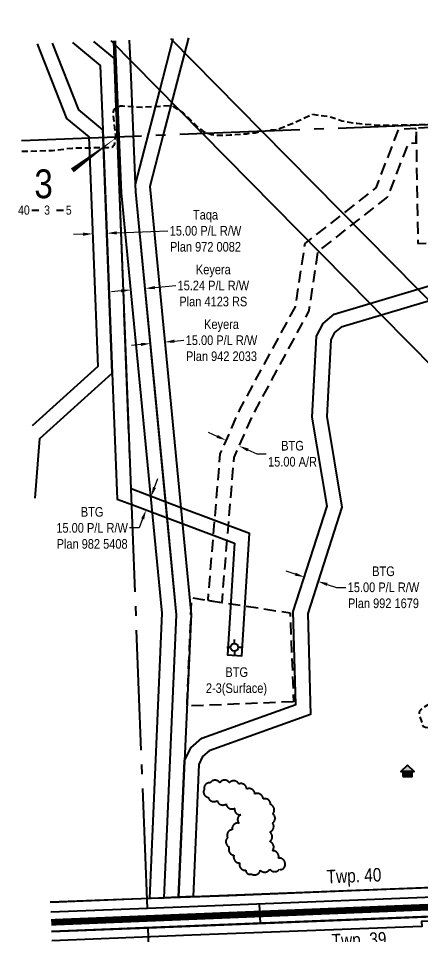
# Model space of a CAD drawing. Extents: x 675519 to 688669, y 5804595 to 5836613.
# Drawn here: x 680153 to 680572, y 5809564 to 5810519 of the extents above; entities that cross this region are included whole.
import ezdxf
from ezdxf.enums import TextEntityAlignment as Align

# ---------------------------------------------------------------- set-up
doc = ezdxf.new("R2010")
doc.units = 0
doc.header["$LTSCALE"] = 5
doc.header["$PDMODE"] = 3
doc.header["$PDSIZE"] = 10
for name, pattern in [('0', [1, 1, 0]), ('foc-ACCESSROAD', [3.75, 2.5, -1.25]), ('foc-QUARTERLINE', [33, 25, -3, 2, -3]), ('UG_PIPE', [1.875, 1.25, -0.625])]:
    doc.linetypes.add(name, pattern=pattern)
doc.layers.get('Defpoints').update_dxf_attribs({"color": 9})
for name, color, linetype in [('10', 1, 'Continuous'), ('9', 3, 'Continuous'), ('AS-PIPE-UG', 44, 'UG_PIPE'), ('AS-POWER', 104, 'foc-POWER'), ('AS-RESIDENCE', 14, 'Continuous'), ('AS-ROADS', 254, 'Continuous'), ('AS-TELUS', 224, 'foc-TEL'), ('D-TXT', 6, 'Continuous'), ('F-AR', 190, 'foc-ACCESSROAD'), ('F-RW', 190, 'Continuous'), ('F-WS', 190, 'foc-ACCESSROAD'), ('F-WS-S', 8, 'Continuous'), ('L-QSEC', 8, 'foc-QUARTERLINE'), ('L-SEC', 7, 'Continuous'), ('L-SECLBL', 7, 'Continuous'), ('L-TITLEDB', 4, 'Continuous'), ('T-BUSH', 110, '0')]:
    doc.layers.add(name, color=color, linetype=linetype)
for name, color, linetype, lineweight in [('F-AR-T', 190, 'Continuous', 9), ('F-RW-T', 190, 'Continuous', 9), ('F-WS-T', 190, 'Continuous', 9)]:
    doc.layers.add(name, color=color, linetype=linetype, lineweight=lineweight)
doc.styles.add('175L', font='ARIALN.TTF', dxfattribs={"height": 20})
doc.styles.add('80CG', font='ARIALN.TTF', dxfattribs={"height": 10})
doc.styles.add('80L', font='ARIALN.TTF', dxfattribs={"height": 10})
doc.styles.add('foc-LtypeFont', font='ARIALN.TTF', dxfattribs={"height": 7.35})
doc.styles.add('SIMPLEX', font='ARIALN.TTF')
doc.linetypes.add('foc-POWER', pattern='A,6,-1,["P",foc-LtypeFont,S=0.2,R=0,X=-0.625,Y=-0.75],-1.24,4', length=12.24)
doc.linetypes.add('foc-TEL', pattern='A,2,-1,["T",foc-LtypeFont,S=0.2,R=0,X=-0.425,Y=-0.75],-1.24,8', length=12.24)
doc.linetypes.add('foc-TEL-NOLINE', pattern='A,0,-2,["T",foc-LtypeFont,S=0.2,R=0,X=-0.425,Y=-0.75],-10.24', length=12.24)
doc.dimstyles.new('Compass 5 000', dxfattribs={"dimscale": 5, "dimtxt": 9, "dimasz": 2, "dimexe": 0.2, "dimexo": 0.0625, "dimgap": 0.5, "dimtad": 0, "dimtih": 1, "dimtoh": 1, "dimzin": 0, "dimdsep": 46, "dimtxsty": '80CG', "dimcen": 0.1, "dimse1": 1, "dimse2": 1, "dimclrd": 256, "dimclrt": 256, "dimaunit": 1, "dimadec": 4, "dimazin": 0, "dimtfac": 0.06, "dimtofl": 0, "dimtmove": 0, "dimatfit": 1, "dimfxl": 0.2, "dimtolj": 1, "dimtzin": 0, "dimlwd": -1, "dimarcsym": 0})

# ---------------------------------------------------------------- blocks, each defined once
blk = doc.blocks.new('L-SECLBL')
at = {"layer": '9', "color": 7}
for p, q in [((-5.08, -27.83), (-12.29, -27.83)), ((20.7, -27.83), (13.5, -27.83))]:
    blk.add_line(p, q, dxfattribs=at)
at = {"layer": '10', "color": 2, "style": 'SIMPLEX'}
blk.add_attdef('SEC', text='', height=30, dxfattribs=at).set_placement((0, 0), align=Align.MIDDLE)
at = {"layer": '10', "color": 5, "style": '80L'}
blk.add_attdef('TWP', text='', height=9.5, dxfattribs=at).set_placement((-14.43, -27.37), align=Align.MIDDLE_RIGHT)
blk.add_attdef('RGE', text='', height=9.5, dxfattribs=at).set_placement((3.62, -27.37), align=Align.MIDDLE_CENTER)
blk.add_attdef('MER', text='', height=9.5, dxfattribs=at).set_placement((23.17, -27.37), align=Align.MIDDLE_LEFT)
blk = doc.blocks.new('*D518')
at = {"layer": 'Defpoints', "color": 0, "transparency": 16777216}
for p in [(680285.44, 5810237.19), (680278.07, 5810154.92), (680293.24, 5810156.38)]:
    blk.add_point(p, dxfattribs=at)
at = {"layer": 'F-RW-T', "transparency": 16777216}
for p, q in [((680260.32, 5810234.77), (680250.37, 5810233.81)), ((680295.4, 5810238.15), (680317.31, 5810240.26))]:
    blk.add_line(p, q, dxfattribs=at)
for points in [[(680260.16, 5810236.43), (680260.48, 5810233.11), (680270.28, 5810235.73)], [(680295.24, 5810239.81), (680295.56, 5810236.49), (680285.44, 5810237.19)]]:
    blk.add_solid(points, dxfattribs=at)
at = {"layer": 'F-RW-T', "transparency": 16777216, "insert": (680356.4, 5810240.26), "char_height": 10, "attachment_point": 5, "style": '80CG'}
blk.add_mtext('\\A1;Keyera\\P15.24 P/L R/W\\PPlan 4123 RS', dxfattribs=at)
blk = doc.blocks.new('*D519')
at = {"layer": 'Defpoints', "color": 0, "transparency": 16777216}
for p in [(680282.79, 5810023.95), (680277.51, 5810009.91), (680286.33, 5810006.59)]:
    blk.add_point(p, dxfattribs=at)
at = {"layer": 'F-RW-T', "transparency": 16777216}
for p, q in [((680295.13, 5810029.99), (680298.65, 5810039.35)), ((680282.81, 5809997.23), (680279.29, 5809987.88)), ((680279.29, 5809987.88), (680269.29, 5809987.88))]:
    blk.add_line(p, q, dxfattribs=at)
for points in [[(680293.57, 5810030.58), (680296.69, 5810029.4), (680291.61, 5810020.63)], [(680281.25, 5809997.82), (680284.37, 5809996.65), (680286.33, 5810006.59)]]:
    blk.add_solid(points, dxfattribs=at)
at = {"layer": 'F-RW-T', "transparency": 16777216, "insert": (680230.2, 5809987.88), "char_height": 10, "attachment_point": 5, "style": '80CG'}
blk.add_mtext('\\A1;BTG\\P15.00 P/L R/W\\PPlan 982 5408', dxfattribs=at)
blk = doc.blocks.new('*D521')
at = {"layer": 'Defpoints', "color": 0, "transparency": 16777216}
for p in [(680305.91, 5810181.38), (680314.6, 5810091.13), (680299.67, 5810089.69)]:
    blk.add_point(p, dxfattribs=at)
at = {"layer": 'F-RW-T', "transparency": 16777216}
for p, q in [((680281.02, 5810178.98), (680271.06, 5810178.02)), ((680315.86, 5810182.34), (680325.82, 5810183.3))]:
    blk.add_line(p, q, dxfattribs=at)
for points in [[(680280.86, 5810180.64), (680281.18, 5810177.32), (680290.97, 5810179.94)], [(680315.7, 5810184), (680316.02, 5810180.68), (680305.91, 5810181.38)]]:
    blk.add_solid(points, dxfattribs=at)
at = {"layer": 'F-RW-T', "transparency": 16777216, "insert": (680364.9, 5810183.3), "char_height": 10, "attachment_point": 5, "style": '80CG'}
blk.add_mtext('\\A1;Keyera\\P15.00 P/L R/W\\PPlan 942 2033', dxfattribs=at)
blk = doc.blocks.new('*D655')
at = {"layer": 'Defpoints', "color": 0, "transparency": 16777216}
for p in [(680245.78, 5810294.74), (680232.52, 5810250.71), (680247.51, 5810251.31)]:
    blk.add_point(p, dxfattribs=at)
at = {"layer": 'F-RW-T', "transparency": 16777216}
for p, q in [((680220.8, 5810293.75), (680210.81, 5810293.35)), ((680255.77, 5810295.14), (680309.16, 5810297.27))]:
    blk.add_line(p, q, dxfattribs=at)
for points in [[(680220.73, 5810295.41), (680220.87, 5810292.08), (680230.79, 5810294.15)], [(680255.7, 5810296.81), (680255.83, 5810293.48), (680245.78, 5810294.74)]]:
    blk.add_solid(points, dxfattribs=at)
at = {"layer": 'F-RW-T', "transparency": 16777216, "insert": (680348.25, 5810297.27), "char_height": 10, "attachment_point": 5, "style": '80CG'}
blk.add_mtext('\\A1;Taqa\\P15.00 P/L R/W\\PPlan 972 0082', dxfattribs=at)
blk = doc.blocks.new('Gabd')
for p, q in [((-0.81, 0), (-1.62, 0)), ((0, 0.81), (0, 1.62)), ((1.62, 0), (0.81, 0)), ((0, -0.81), (0, -1.62))]:
    blk.add_line(p, q)
blk.add_circle((0, 0), 0.8)
blk = doc.blocks.new('*D657')
at = {"layer": 'Defpoints', "color": 0, "transparency": 16777216}
for p in [(680369.63, 5810079.46), (680383.25, 5810073.17), (680383.36, 5810073.42)]:
    blk.add_point(p, dxfattribs=at)
at = {"layer": 'F-AR-T', "transparency": 16777216}
for p, q in [((680360.37, 5810083.23), (680351.22, 5810087.26)), ((680392.41, 5810069.15), (680401.56, 5810065.12)), ((680401.56, 5810065.12), (680411.56, 5810065.12))]:
    blk.add_line(p, q, dxfattribs=at)
for points in [[(680361.04, 5810084.76), (680359.7, 5810081.71), (680369.52, 5810079.21)], [(680393.08, 5810070.67), (680391.74, 5810067.62), (680383.25, 5810073.17)]]:
    blk.add_solid(points, dxfattribs=at)
at = {"layer": 'F-AR-T', "transparency": 16777216, "insert": (680438.84, 5810065.12), "char_height": 10, "attachment_point": 5, "style": '80CG'}
blk.add_mtext('\\A1;BTG\\P15.00 A/R', dxfattribs=at)
blk = doc.blocks.new('res_occ')
for points in [[(0.1, 0.89), (-1.26, -0.37), (1.46, -0.37)], [(-0.9, -1.43), (1.1, -1.43), (1.1, -0.37), (-0.9, -0.37)]]:
    blk.add_hatch(color=14).paths.add_polyline_path(points)
at = {"color": 14}
for points in [[(0.1, 0.89), (-1.26, -0.37), (1.46, -0.37)], [(-0.9, -1.43), (1.1, -1.43), (1.1, -0.37), (-0.9, -0.37)]]:
    blk.add_lwpolyline(points, close=True, dxfattribs=at)
blk = doc.blocks.new('*D805')
at = {"layer": 'Defpoints', "color": 0, "transparency": 16777216}
for p in [(680449.91, 5809932.92), (680465.41, 5809932.17), (680464.17, 5809928.33)]:
    blk.add_point(p, dxfattribs=at)
at = {"layer": 'F-RW-T', "transparency": 16777216}
for p, q in [((680441.62, 5809939.81), (680432.1, 5809942.87)), ((680474.93, 5809929.11), (680484.45, 5809926.05)), ((680484.45, 5809926.05), (680494.45, 5809926.05))]:
    blk.add_line(p, q, dxfattribs=at)
for points in [[(680442.13, 5809941.4), (680441.11, 5809938.22), (680451.14, 5809936.75)], [(680475.44, 5809930.7), (680474.42, 5809927.52), (680465.41, 5809932.17)]]:
    blk.add_solid(points, dxfattribs=at)
at = {"layer": 'F-RW-T', "transparency": 16777216, "insert": (680533.53, 5809926.05), "char_height": 10, "attachment_point": 5, "style": '80CG'}
blk.add_mtext('\\A1;BTG\\P15.00 P/L R/W\\PPlan 992 1679', dxfattribs=at)

msp = doc.modelspace()

# ---------------------------------------------------------------- linework, layer by layer
at = {"layer": 'AS-PIPE-UG', "flags": 128}
for points in [[(680955.131, 5810469.21), (680954.385, 5810424.996), (680988.76, 5810426.409), (681005.264, 5810422.552), (681016.233, 5810405.292), (681023.483, 5810390.645), (681025.923, 5810388.293), (681006.512, 5810382.225), (681003.419, 5810380.541), (680999.376, 5810378.077), (680995.39, 5810375.43), (680991.443, 5810372.826), (680987.57, 5810370.231), (680983.457, 5810367.723), (680979.975, 5810364.871), (680975.972, 5810362.772), (680972.189, 5810360.561), (680968.332, 5810357.917), (680964.195, 5810355.476), (680959.652, 5810352.656), (680955.004, 5810350.017), (680950.461, 5810347.66), (680945.959, 5810345.512), (680941.488, 5810343.088), (680937.57, 5810340.762), (680933.34, 5810338.537), (680929.126, 5810336.298), (680924.744, 5810334.223), (680920.52, 5810331.834), (680916.429, 5810329.479), (680912.338, 5810327.23), (680908.26, 5810325.01), (680904.3, 5810322.649), (680900.294, 5810320.027), (680896.131, 5810317.439), (680891.885, 5810314.845), (680887.651, 5810312.312), (680883.506, 5810309.392), (680879.068, 5810306.341), (680874.447, 5810303.159), (680870.437, 5810299.98), (680866.305, 5810296.891), (680861.944, 5810294.357), (680858.252, 5810291.832), (680854.592, 5810289.25), (680850.853, 5810286.814), (680847.18, 5810284.22), (680842.658, 5810281.468), (680838.958, 5810279.049), (680837.24, 5810277.656), (680833.76, 5810275.055), (680830.331, 5810271.779), (680827.168, 5810268.861), (680824.378, 5810266.051), (680821.606, 5810263.453), (680819.46, 5810260.056), (680817.454, 5810256.575), (680815.547, 5810253.018), (680813.888, 5810249.424), (680812.398, 5810245.87), (680810.68, 5810242.184), (680808.911, 5810238.65), (680807.09, 5810234.778), (680805.029, 5810230.877), (680803.351, 5810226.86), (680801.481, 5810222.677), (680799.58, 5810218.43), (680797.505, 5810214.332), (680795.534, 5810210.262), (680793.862, 5810206.116), (680792.133, 5810201.91), (680790.662, 5810197.686), (680789.435, 5810193.388), (680787.869, 5810189.354), (680786.443, 5810185.087), (680785.362, 5810180.656), (680783.945, 5810176.329), (680782.889, 5810172.086), (680781.832, 5810168.049), (680780.878, 5810164.007), (680779.539, 5810159.922), (680778.178, 5810155.82), (680777.409, 5810152.132), (680776.529, 5810149.82), (680776.552, 5810149.833), (680775.837, 5810147.76), (680775.876, 5810147.807), (680775.344, 5810145.819), (680773.695, 5810141.392), (680772.345, 5810136.864), (680771.004, 5810132.704), (680769.567, 5810128.594), (680768.417, 5810124.501), (680767.512, 5810120.074), (680765.659, 5810115.44), (680763.876, 5810110.574), (680762.405, 5810105.932), (680760.879, 5810101.358), (680759.669, 5810096.998), (680758.328, 5810092.45), (680756.982, 5810088.208), (680755.632, 5810083.63), (680754.35, 5810079.386), (680752.89, 5810075.324), (680751.999, 5810070.949), (680750.349, 5810066.471), (680748.563, 5810061.743), (680747.129, 5810057.037), (680745.297, 5810053.236), (680744.191, 5810049.118), (680742.655, 5810045.137), (680741.121, 5810041.212), (680739.898, 5810037.274), (680738.918, 5810033.262), (680737.555, 5810029.183), (680736.09, 5810025.074), (680735.137, 5810020.72), (680733.628, 5810016.204), (680732.581, 5810011.499), (680731.332, 5810006.799), (680729.946, 5810002.143), (680728.571, 5809997.533), (680726.955, 5809993.348), (680725.507, 5809989.036), (680723.966, 5809984.661), (680722.534, 5809980.162), (680720.956, 5809975.424), (680719.159, 5809970.981), (680717.646, 5809966.207), (680715.974, 5809961.199), (680714.699, 5809956.403), (680713.08, 5809951.895), (680711.911, 5809947.465), (680710.329, 5809943.267), (680708.639, 5809938.774), (680706.801, 5809934.333), (680705.074, 5809930.128), (680702.474, 5809926.397), (680699.568, 5809922.491), (680696.586, 5809919.153), (680693.754, 5809915.876), (680690.31, 5809912.822), (680686.186, 5809909.388), (680681.933, 5809906.133), (680678.07, 5809902.809), (680674.25, 5809900.089), (680671.167, 5809897.365), (680668.011, 5809894.125), (680664.528, 5809890.676), (680661.457, 5809887.376), (680659.25, 5809884.153), (680657.045, 5809881.116), (680654.516, 5809877.636), (680651.491, 5809874.402), (680649.021, 5809870.718), (680646.249, 5809867.026), (680643.61, 5809863.67), (680641.176, 5809860.42), (680638.974, 5809857.101), (680636.512, 5809853.912), (680634.324, 5809850.637), (680631.777, 5809846.938), (680629.348, 5809843.571), (680627.096, 5809840.197), (680624.913, 5809836.707), (680622.114, 5809834.277), (680621.987, 5809834.126), (680616.356, 5809827.897), (680616.362, 5809827.916), (680615.578, 5809827.073), (680612.467, 5809824.965), (680608.886, 5809822.49), (680605.734, 5809820.633), (680602.393, 5809818.481), (680599.588, 5809816.222), (680596.254, 5809813.884), (680592.81, 5809811.673), (680589.416, 5809809.485), (680585.786, 5809807.365), (680582.252, 5809805.034), (680578.817, 5809802.876), (680575.471, 5809801.159), (680572.626, 5809798.85), (680570.532, 5809796.149), (680570.712, 5809792.979), (680570.962, 5809792.197), (680573.131, 5809786.25), (680573.143, 5809786.243), (680573.229, 5809786.315), (680573.371, 5809784.616), (680574.542, 5809781.622), (680577.163, 5809780.528), (680580.32, 5809780.11), (680583.646, 5809779.311), (680586.484, 5809779.189), (680589.02, 5809778.717), (680592.217, 5809778.033), (680592.529, 5809777.86), (680596.058, 5809776.804), (680596.08, 5809776.7), (680597.037, 5809774.414), (680597.009, 5809774.121), (680597.124, 5809774.045), (680597.127, 5809774.047)], [(680157.088, 5810380.12), (680164.073, 5810380.209), (680189.097, 5810381.094), (680209.295, 5810383.48), (680246.97, 5810384.195), (680251.175, 5810384.425), (680253.816, 5810387.782), (680254.757, 5810396.923), (680252.037, 5810420.17), (680253.141, 5810423.723), (680255.52, 5810425.726), (680259.56, 5810427.393), (680262.26, 5810427.358), (680282.291, 5810426.031), (680312.601, 5810427.784), (680324.862, 5810420.264), (680327.654, 5810417.483), (680330.175, 5810415.178), (680332.502, 5810412.993), (680336.7, 5810408.705), (680338.786, 5810406.57), (680342.577, 5810403.402), (680344.839, 5810401.872), (680347.781, 5810399.964), (680354.656, 5810397.436), (680358.286, 5810397.011), (680369.789, 5810397.046), (680373.903, 5810397.079), (680391.266, 5810398.406), (680395.645, 5810399.027), (680399.958, 5810399.462), (680406.124, 5810400.763), (680416.388, 5810402.327), (680417.423, 5810402.531), (680424.354, 5810403.172), (680425.132, 5810403.757), (680440.15, 5810409.751), (680459.487, 5810418.66), (680478.273, 5810416.154), (680490.164, 5810411.76), (680505.96, 5810409.222), (680526.428, 5810407.396), (680542.065, 5810407.278), (680572.608, 5810408.112), (680607.122, 5810409.743), (680637.654, 5810409.568), (680673.106, 5810411.462), (680706.685, 5810413.043), (680733.222, 5810413.977), (680747.005, 5810416.469), (680954.384, 5810424.995)]]:
    msp.add_lwpolyline(points, dxfattribs=at)
at = {"layer": 'AS-POWER', "flags": 128}
msp.add_lwpolyline([(680186.373, 5809598.502), (680261.436, 5809601.214), (680372.569, 5809605.073), (680500.169, 5809610.472), (680627.369, 5809615.311), (680748.06, 5809619.871), (680868.211, 5809624.61), (680989.692, 5809629.409), (681089.356, 5809635.088), (681109.873, 5809637.018), (681175.643, 5809634.708), (681280.812, 5809633.784)], dxfattribs=at)
at = {"layer": 'AS-ROADS', "const_width": 6.999, "flags": 128}
msp.add_lwpolyline([(680187.604, 5809577.214), (682016.604, 5809650.855)], dxfattribs=at)
at = {"layer": 'AS-TELUS', "linetype": 'foc-TEL-NOLINE', "flags": 128}
msp.add_lwpolyline([(680187.958, 5809567.903), (682017.043, 5809640.654)], dxfattribs=at)
at = {"layer": 'F-AR', "flags": 128}
msp.add_lwpolyline([(680567.382, 5810403.794), (680549.107, 5810403.02), (680525.503, 5810341.903), (680451.613, 5810283.966), (680441.491, 5810218.289), (680383.616, 5810111.259), (680363.297, 5810065.047), (680350.625, 5809912.592), (680365.485, 5809910.31), (680378.036, 5810061.306), (680397.099, 5810104.662), (680455.918, 5810213.439), (680465.533, 5810275.822), (680538.006, 5810332.648), (680559.558, 5810388.452), (680567.622, 5810388.793)], close=True, dxfattribs=at)
at = {"layer": 'F-RW', "flags": 128}
for points in [[(680439.663, 5809901.021), (680474.855, 5810010.599), (680459.386, 5810103.128), (680463.959, 5810187.531), (680470.639, 5810200.951), (680482.115, 5810210.55), (680569.412, 5810236.4), (680837.494, 5810315.938), (680844.785, 5810322.781), (680848.215, 5810332.176), (680838.154, 5810418.42), (680826.539, 5810517.958)], [(680841.569, 5810518.557), (680853.184, 5810419.014), (680863.524, 5810330.376), (680857.651, 5810314.286), (680845.168, 5810302.567), (680581.328, 5810224.33), (680531.638, 5810209.595), (680489.352, 5810197.053), (680482.663, 5810191.459), (680478.765, 5810183.627), (680474.447, 5810103.977), (680490.247, 5810009.488), (680454.72, 5809898.9)], [(680172.991, 5810491.924), (680203.69, 5810414.347), (680226.769, 5810395.074), (680236.299, 5810155.993), (680167.948, 5810094.385)], [(680170.812, 5810019.04), (680175.64, 5810081.131), (680251.116, 5810149.155), (680241.793, 5810394.69), (680241.489, 5810402.317), (680216.23, 5810423.409), (680188.868, 5810492.557)], [(680209.802, 5810493.391), (680238.658, 5810469.317), (680241.489, 5810402.317), (680251.116, 5810149.155), (680256.213, 5810017.927), (680271.444, 5810012.195), (680378.313, 5809971.922), (680371.153, 5809855.836), (680386.119, 5809854.899), (680393.963, 5809982.04), (680322.517, 5810008.999), (680270.812, 5810028.455), (680256.539, 5810395.285), (680253.384, 5810476.554), (680232.136, 5810494.28)], [(680311.721, 5810497.451), (680406.67, 5810401.274), (680569.412, 5810236.4), (681090.012, 5809708.954), (681092.827, 5809641.038), (680531.638, 5810209.595), (680519.727, 5810221.658), (680344.865, 5810398.808), (680249.94, 5810494.989)], [(680254.062, 5810495.154), (680254.247, 5810490.62), (680258.137, 5810395.349), (680260.531, 5810336.77), (680290.995, 5810020.861), (680302.699, 5809899.278), (680289.874, 5809602.217), (680305.149, 5809602.8), (680318.207, 5809897.422), (680306.88, 5810014.883), (680275.74, 5810337.809), (680275.406, 5810345.949), (680270.156, 5810474.499), (680269.286, 5810495.76)], [(680330.381, 5810498.194), (680304.2, 5810397.187), (680290.288, 5810343.488), (680322.517, 5810008.999), (680333.238, 5809897.796), (680326.502, 5809745.486), (680320.233, 5809603.368), (680305.149, 5809602.8), (680318.207, 5809897.422), (680308.484, 5809998.259), (680275.74, 5810337.809), (680275.406, 5810345.949), (680300.725, 5810443.543), (680314.728, 5810497.57)], [(680454.72, 5809898.9), (680457.706, 5809793.672), (680352.064, 5809755.8), (680345.238, 5809749.788), (680341.335, 5809741.726), (680335.259, 5809603.957), (680320.233, 5809603.368), (680326.502, 5809745.486), (680333.069, 5809759.05), (680344.313, 5809768.954), (680442.413, 5809804.115), (680439.663, 5809901.021)]]:
    msp.add_lwpolyline(points, dxfattribs=at)
at = {"layer": 'F-WS', "flags": 128}
for points in [[(680689.163, 5810289.296), (680687.564, 5810389.265), (680687.248, 5810409.262), (680567.377, 5810404.108), (680569.296, 5810284.142), (680689.166, 5810289.296)], [(680439.942, 5809806.823), (680328.956, 5809802.425), (680333.92, 5809915.158), (680365.485, 5809910.31), (680436.283, 5809899.438), (680439.953, 5809806.825)]]:
    msp.add_lwpolyline(points, dxfattribs=at)
at = {"layer": 'F-WS-S', "flags": 128}
msp.add_lwpolyline([(680405.335, 5809576.19), (680404.539, 5809596.288)], dxfattribs=at)
at = {"layer": 'L-QSEC', "flags": 128}
for points in [[(680287.773, 5809591.661), (680252.693, 5810495.099)], [(680156.667, 5810391.21), (681060.268, 5810427.205)], [(680347.79, 5807966.054), (680288.553, 5809571.562)]]:
    msp.add_lwpolyline(points, dxfattribs=at)
at = {"layer": 'L-SEC', "flags": 128}
for points in [[(680690.674, 5809607.627), (680287.773, 5809591.661)], [(680287.773, 5809591.661), (680187.202, 5809587.774)], [(680288.553, 5809571.562), (680691.481, 5809587.529)], [(680187.966, 5809567.675), (680288.553, 5809571.562)]]:
    msp.add_lwpolyline(points, dxfattribs=at)
at = {"layer": 'L-SECLBL', "flags": 128}
msp.add_lwpolyline([(680256.572, 5810395.19, 0, 4.999, 0), (680209.569, 5810360.19, 0, 0, 0)], format="xyseb", dxfattribs=at)
at = {"layer": 'L-TITLEDB', "flags": 128}
for points in [[(680186.804, 5809598.271), (680272.349, 5809601.545), (680335.259, 5809603.957), (681093.158, 5809633.642), (681093.575, 5809623.593), (680287.774, 5809591.649), (680187.203, 5809587.771)], [(680187.966, 5809567.675), (680288.553, 5809571.562), (680691.481, 5809587.529), (681094.407, 5809603.495), (681094.79, 5809593.447), (680673.307, 5809576.95), (680673.061, 5809581.832), (680573.162, 5809577.925), (680573.394, 5809573.046), (680334.1, 5809563.693), (680188.334, 5809558.01)]]:
    msp.add_lwpolyline(points, dxfattribs=at)
at = {"layer": 'T-BUSH', "flags": 128}
msp.add_lwpolyline([(680396.214, 5809627.537, 0.5205671), (680405.312, 5809631.503, 0.5205671), (680415.23, 5809632.685, 0.5205671), (680425.226, 5809632.484, 0.5205671), (680431.041, 5809637.029, 0.5205671), (680424.255, 5809644.03, 0.5205671), (680417.981, 5809651.778, 0.5205671), (680415.188, 5809661.349, 0.5205671), (680415.219, 5809671.326, 0.5205671), (680418.076, 5809680.715, 0.5205671), (680418.325, 5809690.187, 0.5205671), (680415.986, 5809699.908, 0.5205671), (680408.317, 5809705.702, 0.5205671), (680399.747, 5809710.852, 0.5205671), (680391.183, 5809716.012, 0.5205671), (680383.018, 5809721.263, 0.5205671), (680373.157, 5809722.708, 0.5205671), (680363.159, 5809722.65, 0.5205671), (680353.163, 5809722.488, 0.5205671), (680346.878, 5809715.614, 0.5205671), (680351.005, 5809707.472, 0.5205671), (680360.357, 5809703.936, 0.5205671), (680369.728, 5809700.448, 0.5205671), (680378.611, 5809695.968, 0.5205671), (680384.922, 5809689.283, 0.5205671), (680383.145, 5809680.554, 0.5205671), (680375.973, 5809673.63, 0.5205671), (680371.183, 5809665.502, 0.5205671), (680372.961, 5809655.663, 0.5205671), (680377.877, 5809647.137, 0.5205671), (680383.729, 5809639.031, 0.5205671), (680390.139, 5809631.448, 0.5205671)], format="xyb", close=True, dxfattribs=at)

# ---------------------------------------------------------------- block references
at = {"layer": 'AS-RESIDENCE', "xscale": 4.999214999999963, "yscale": 4.999214999999963, "zscale": 4.999214999999963}
msp.add_blockref('res_occ', (680558.06, 5809736.302), dxfattribs=at)
at = {"layer": 'F-WS-S', "color": 3, "xscale": 4.999214999999947, "yscale": 4.999214999999947, "zscale": 4.999214999999947}
msp.add_blockref('Gabd', (680378.382, 5809863.554), dxfattribs=at)
at = {"layer": 'L-SECLBL', "xscale": 0.999843, "yscale": 0.999843, "zscale": 0.999843}
msp.add_blockref('L-SECLBL', (680179.674, 5810346.254), dxfattribs=at).add_auto_attribs({'SEC': '3', 'TWP': '40', 'RGE': '3', 'MER': '5'})

# ---------------------------------------------------------------- texts
at = {"layer": 'D-TXT', "color": 3, "char_height": 13.9978, "attachment_point": 1, "rotation": 2.208465, "style": '80L'}
for s, insert in [('Twp. 40', (680474.064, 5809631.74)), ('Twp. 39', (680479.314, 5809565.05))]:
    msp.add_mtext_dynamic_manual_height_columns(s, width=101.3954, gutter_width=47.5, heights=[0], dxfattribs=dict(at, insert=insert))
at = {"layer": 'F-WS-T', "insert": (680346.191, 5809842.755), "char_height": 9.99843, "attachment_point": 1, "style": '175L'}
msp.add_mtext_dynamic_manual_height_columns('\\pi22.783;BTG\\P\\pi2.4691;2-3(Surface)', width=67.57512, gutter_width=100, heights=[0], dxfattribs=at)

# ---------------------------------------------------------------- dimensions: what is measured, and where the dimension line sits
at = {"layer": 'F-AR-T'}
dim = msp.add_aligned_dim(p1=(680369.634, 5810079.458), p2=(680383.363, 5810073.421), distance=-0.271, text='BTG\\P15.00 A/R', dimstyle='Compass 5 000', dxfattribs=at)
dim.commit()
dim.dimension.update_dxf_attribs({"geometry": '*D657', "text_midpoint": (680438.843, 5810065.123)})
at = {"layer": 'F-RW-T'}
for base, p1, p2, angle, text, picture, middle in [((680245.776, 5810294.744), (680232.523, 5810250.71), (680247.508, 5810251.307), 2.282377, 'Taqa\\P15.00 P/L R/W\\PPlan 972 0082', '*D655', (680348.247, 5810297.271)), ((680285.443, 5810237.189), (680278.067, 5810154.919), (680293.235, 5810156.382), 5.508045, 'Keyera\\P15.24 P/L R/W\\PPlan 4123 RS', '*D518', (680356.396, 5810240.262)), ((680305.908, 5810181.378), (680299.666, 5810089.688), (680314.604, 5810091.127), 5.503627, 'Keyera\\P15.00 P/L R/W\\PPlan 942 2033', '*D521', (680364.902, 5810183.296))]:
    dim = msp.add_linear_dim(base=base, p1=p1, p2=p2, angle=angle, text=text, dimstyle='Compass 5 000', dxfattribs=at)
    dim.commit()
    dim.dimension.update_dxf_attribs({"geometry": picture, "text_midpoint": middle, "dimtype": 161})
for p1, p2, distance, text, picture, middle in [((680282.79, 5810023.948), (680277.51, 5810009.913), 9.425, 'BTG\\P15.00 P/L R/W\\PPlan 982 5408', '*D519', (680230.202, 5809987.875)), ((680449.906, 5809932.915), (680464.175, 5809928.331), 4.03, 'BTG\\P15.00 P/L R/W\\PPlan 992 1679', '*D805', (680533.535, 5809926.051))]:
    dim = msp.add_aligned_dim(p1=p1, p2=p2, distance=distance, text=text, dimstyle='Compass 5 000', dxfattribs=at)
    dim.commit()
    dim.dimension.update_dxf_attribs({"geometry": picture, "text_midpoint": middle})

doc.saveas('drawing.dxf')
